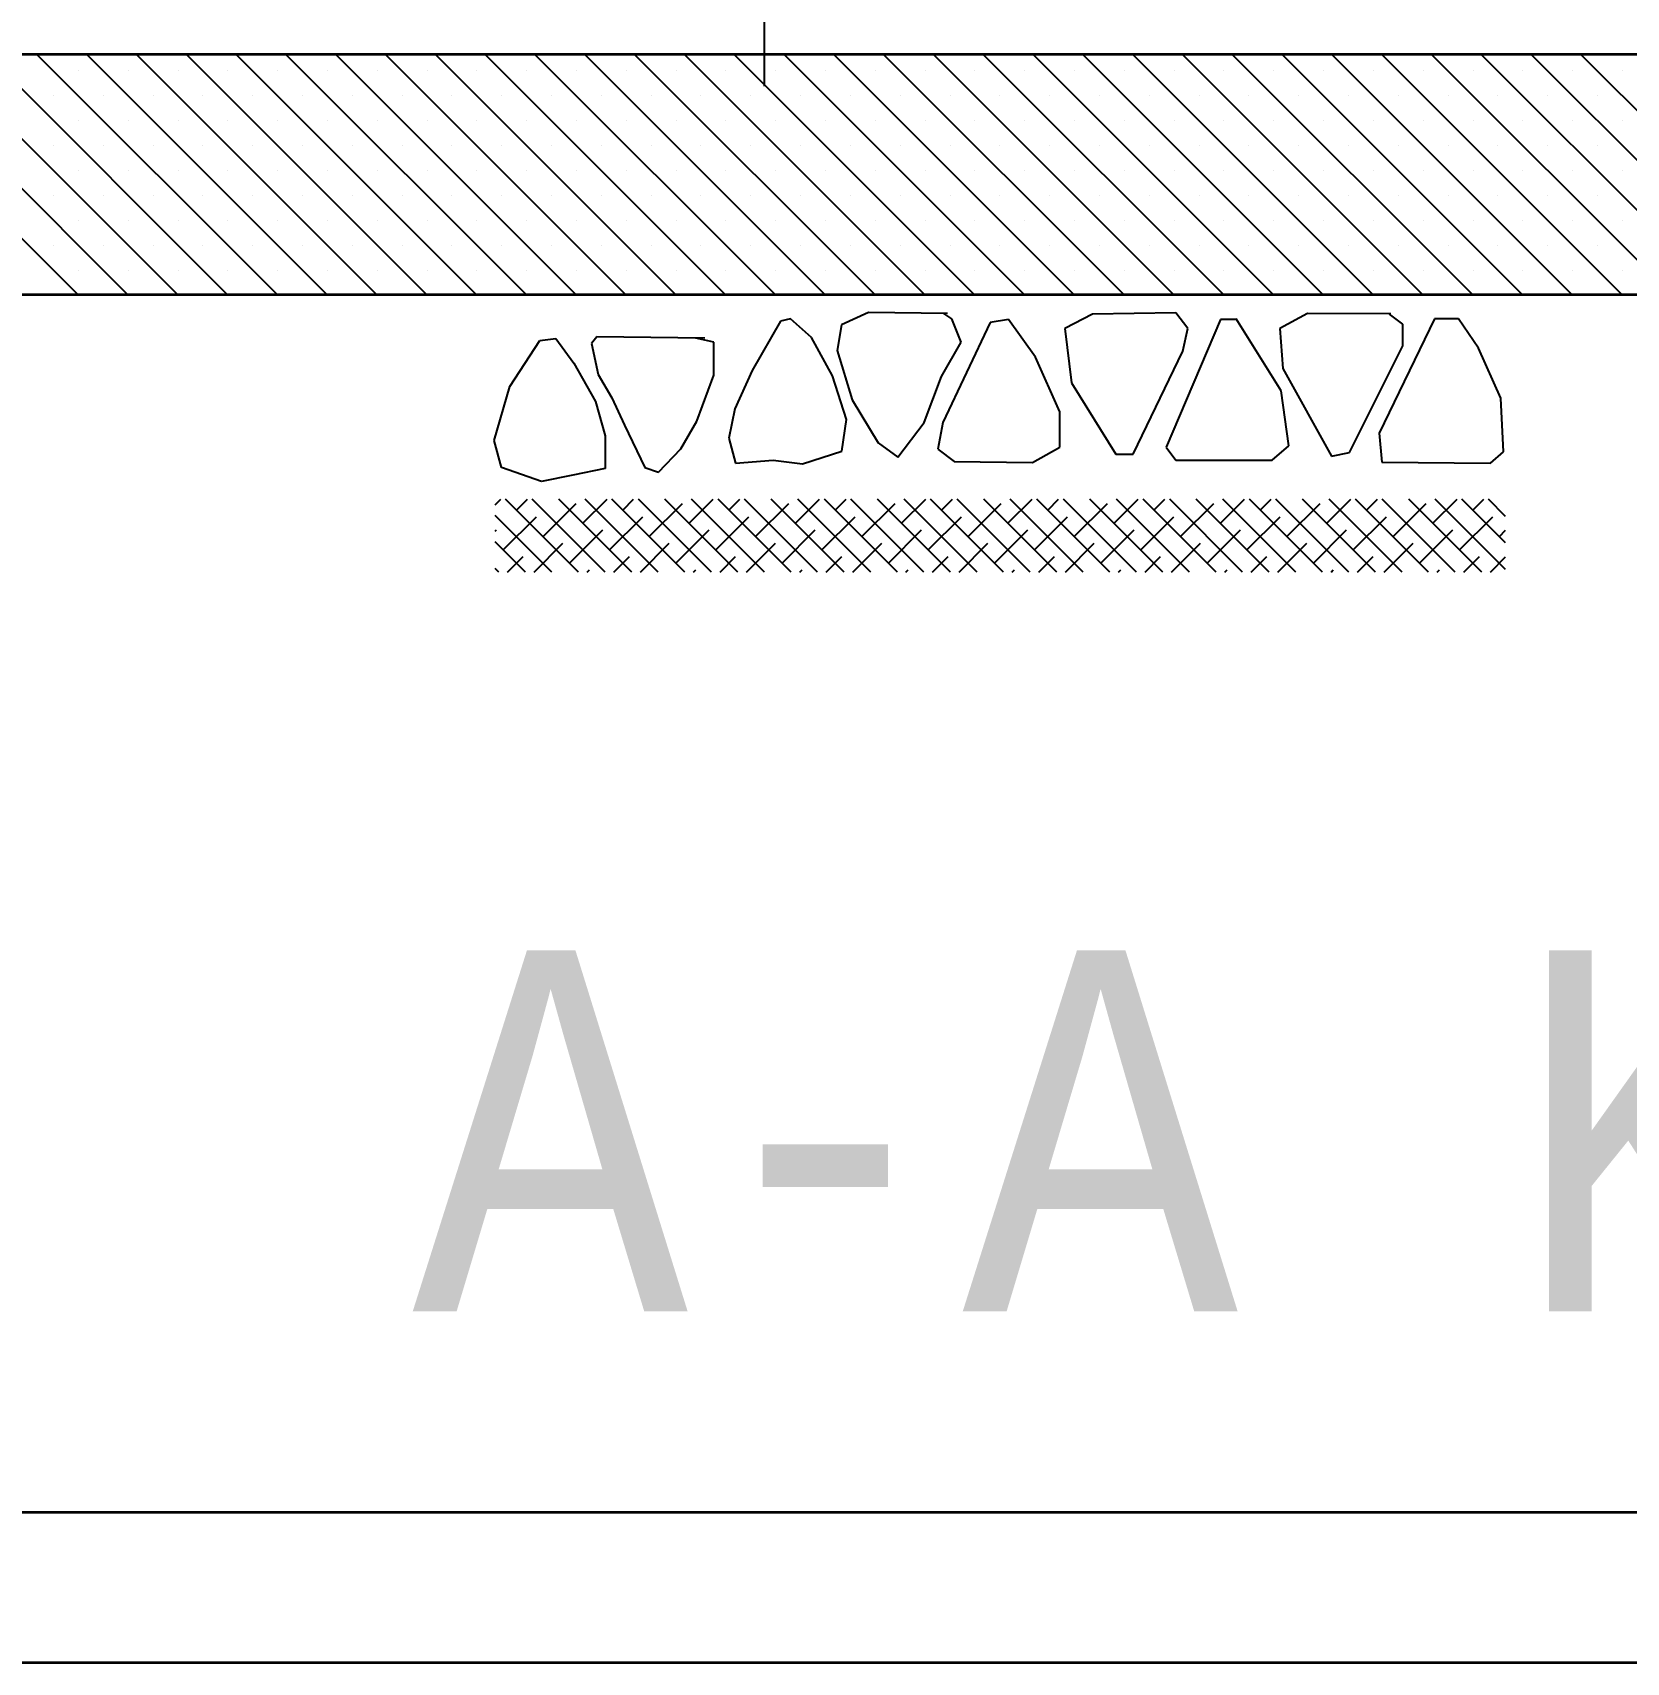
# Model space of a CAD drawing. Header units: inches. Extents: x -7543 to -822, y 102837 to 190349.
# Drawn here: x -828.56903 to -828.5266, y 102836.66508 to 102836.70845 of the extents above; entities that cross this region are included whole.
import ezdxf

# ---------------------------------------------------------------- set-up
doc = ezdxf.new("R2010")
doc.units = ezdxf.units.IN
doc.header["$MEASUREMENT"] = 0
doc.layers.add('DUVAR', color=7, linetype='Continuous', lineweight=35, true_color=0xfc4642)
doc.layers.add('TARAMA', color=8, linetype='Continuous', lineweight=25)
doc.layers.add('YAZI', color=7, linetype='Continuous', lineweight=25)
doc.styles.add('ISIM', font='monos.ttf', dxfattribs={"width": 1.1, "height": 200})

msp = doc.modelspace()

# ---------------------------------------------------------------- linework, layer by layer
at = {"layer": 'DUVAR'}
for p, q in [((-828.654018, 102836.707885), (-828.480018, 102836.707885)), ((-828.649018, 102836.701485), (-828.483018, 102836.701485)), ((-837.601065, 102836.669085), (-821.993555, 102836.669085)), ((-837.605065, 102836.665085), (-821.989555, 102836.665085))]:
    msp.add_line(p, q, dxfattribs=at)
at = {"layer": 'TARAMA'}
for p, q in [((-828.567827, 102836.701485), (-828.574227, 102836.707885)), ((-828.566501, 102836.701485), (-828.572901, 102836.707885)), ((-828.565175, 102836.701485), (-828.571575, 102836.707885)), ((-828.563849, 102836.701485), (-828.570249, 102836.707885)), ((-828.562523, 102836.701485), (-828.568923, 102836.707885)), ((-828.561198, 102836.701485), (-828.567598, 102836.707885)), ((-828.559872, 102836.701485), (-828.566272, 102836.707885)), ((-828.558546, 102836.701485), (-828.564946, 102836.707885)), ((-828.55722, 102836.701485), (-828.56362, 102836.707885)), ((-828.555894, 102836.701485), (-828.562294, 102836.707885)), ((-828.554569, 102836.701485), (-828.560969, 102836.707885)), ((-828.553243, 102836.701485), (-828.559643, 102836.707885)), ((-828.551917, 102836.701485), (-828.558317, 102836.707885)), ((-828.550591, 102836.701485), (-828.556991, 102836.707885)), ((-828.549265, 102836.701485), (-828.555665, 102836.707885)), ((-828.547939, 102836.701485), (-828.554339, 102836.707885)), ((-828.546614, 102836.701485), (-828.553014, 102836.707885)), ((-828.545288, 102836.701485), (-828.551688, 102836.707885)), ((-828.543962, 102836.701485), (-828.550362, 102836.707885)), ((-828.542636, 102836.701485), (-828.549036, 102836.707885)), ((-828.54131, 102836.701485), (-828.54771, 102836.707885)), ((-828.539984, 102836.701485), (-828.546384, 102836.707885)), ((-828.538659, 102836.701485), (-828.545059, 102836.707885)), ((-828.537333, 102836.701485), (-828.543733, 102836.707885)), ((-828.536007, 102836.701485), (-828.542407, 102836.707885)), ((-828.534681, 102836.701485), (-828.541081, 102836.707885)), ((-828.533355, 102836.701485), (-828.539755, 102836.707885)), ((-828.53203, 102836.701485), (-828.53843, 102836.707885)), ((-828.530704, 102836.701485), (-828.537104, 102836.707885)), ((-828.529378, 102836.701485), (-828.535778, 102836.707885)), ((-828.528052, 102836.701485), (-828.534452, 102836.707885)), ((-828.526726, 102836.701485), (-828.533126, 102836.707885)), ((-828.5254, 102836.701485), (-828.5318, 102836.707885)), ((-828.524075, 102836.701485), (-828.530475, 102836.707885)), ((-828.522749, 102836.701485), (-828.529149, 102836.707885)), ((-828.521423, 102836.701485), (-828.527823, 102836.707885)), ((-828.56781, 102836.707435), (-828.56781, 102836.707435)), ((-828.566485, 102836.707435), (-828.566485, 102836.707435)), ((-828.565159, 102836.707435), (-828.565159, 102836.707435)), ((-828.563833, 102836.707435), (-828.563833, 102836.707435)), ((-828.562507, 102836.707435), (-828.562507, 102836.707435)), ((-828.561181, 102836.707435), (-828.561181, 102836.707435)), ((-828.559855, 102836.707435), (-828.559855, 102836.707435)), ((-828.55853, 102836.707435), (-828.55853, 102836.707435)), ((-828.557204, 102836.707435), (-828.557204, 102836.707435)), ((-828.555878, 102836.707435), (-828.555878, 102836.707435)), ((-828.554552, 102836.707435), (-828.554552, 102836.707435)), ((-828.553226, 102836.707435), (-828.553226, 102836.707435)), ((-828.551901, 102836.707435), (-828.551901, 102836.707435)), ((-828.550575, 102836.707435), (-828.550575, 102836.707435)), ((-828.549249, 102836.707435), (-828.549249, 102836.707435)), ((-828.547923, 102836.707435), (-828.547923, 102836.707435)), ((-828.546597, 102836.707435), (-828.546597, 102836.707435)), ((-828.545271, 102836.707435), (-828.545271, 102836.707435)), ((-828.543946, 102836.707435), (-828.543946, 102836.707435)), ((-828.54262, 102836.707435), (-828.54262, 102836.707435)), ((-828.541294, 102836.707435), (-828.541294, 102836.707435)), ((-828.539968, 102836.707435), (-828.539968, 102836.707435)), ((-828.538642, 102836.707435), (-828.538642, 102836.707435)), ((-828.537316, 102836.707435), (-828.537316, 102836.707435)), ((-828.535991, 102836.707435), (-828.535991, 102836.707435)), ((-828.534665, 102836.707435), (-828.534665, 102836.707435)), ((-828.533339, 102836.707435), (-828.533339, 102836.707435)), ((-828.532013, 102836.707435), (-828.532013, 102836.707435)), ((-828.530687, 102836.707435), (-828.530687, 102836.707435)), ((-828.529362, 102836.707435), (-828.529362, 102836.707435)), ((-828.528036, 102836.707435), (-828.528036, 102836.707435)), ((-828.52671, 102836.707435), (-828.52671, 102836.707435)), ((-828.568473, 102836.706772), (-828.568473, 102836.706772)), ((-828.567148, 102836.706772), (-828.567148, 102836.706772)), ((-828.565822, 102836.706772), (-828.565822, 102836.706772)), ((-828.564496, 102836.706772), (-828.564496, 102836.706772)), ((-828.56317, 102836.706772), (-828.56317, 102836.706772)), ((-828.561844, 102836.706772), (-828.561844, 102836.706772)), ((-828.560518, 102836.706772), (-828.560518, 102836.706772)), ((-828.559193, 102836.706772), (-828.559193, 102836.706772)), ((-828.557867, 102836.706772), (-828.557867, 102836.706772)), ((-828.556541, 102836.706772), (-828.556541, 102836.706772)), ((-828.555215, 102836.706772), (-828.555215, 102836.706772)), ((-828.553889, 102836.706772), (-828.553889, 102836.706772)), ((-828.552563, 102836.706772), (-828.552563, 102836.706772)), ((-828.551238, 102836.706772), (-828.551238, 102836.706772)), ((-828.549912, 102836.706772), (-828.549912, 102836.706772)), ((-828.548586, 102836.706772), (-828.548586, 102836.706772)), ((-828.54726, 102836.706772), (-828.54726, 102836.706772)), ((-828.545934, 102836.706772), (-828.545934, 102836.706772)), ((-828.544608, 102836.706772), (-828.544608, 102836.706772)), ((-828.543283, 102836.706772), (-828.543283, 102836.706772)), ((-828.541957, 102836.706772), (-828.541957, 102836.706772)), ((-828.540631, 102836.706772), (-828.540631, 102836.706772)), ((-828.539305, 102836.706772), (-828.539305, 102836.706772)), ((-828.537979, 102836.706772), (-828.537979, 102836.706772)), ((-828.536654, 102836.706772), (-828.536654, 102836.706772)), ((-828.535328, 102836.706772), (-828.535328, 102836.706772)), ((-828.534002, 102836.706772), (-828.534002, 102836.706772)), ((-828.532676, 102836.706772), (-828.532676, 102836.706772)), ((-828.53135, 102836.706772), (-828.53135, 102836.706772)), ((-828.530024, 102836.706772), (-828.530024, 102836.706772)), ((-828.528699, 102836.706772), (-828.528699, 102836.706772)), ((-828.527373, 102836.706772), (-828.527373, 102836.706772)), ((-828.56781, 102836.706109), (-828.56781, 102836.706109)), ((-828.566485, 102836.706109), (-828.566485, 102836.706109)), ((-828.565159, 102836.706109), (-828.565159, 102836.706109)), ((-828.563833, 102836.706109), (-828.563833, 102836.706109)), ((-828.562507, 102836.706109), (-828.562507, 102836.706109)), ((-828.561181, 102836.706109), (-828.561181, 102836.706109)), ((-828.559855, 102836.706109), (-828.559855, 102836.706109)), ((-828.55853, 102836.706109), (-828.55853, 102836.706109)), ((-828.557204, 102836.706109), (-828.557204, 102836.706109)), ((-828.555878, 102836.706109), (-828.555878, 102836.706109)), ((-828.554552, 102836.706109), (-828.554552, 102836.706109)), ((-828.553226, 102836.706109), (-828.553226, 102836.706109)), ((-828.551901, 102836.706109), (-828.551901, 102836.706109)), ((-828.550575, 102836.706109), (-828.550575, 102836.706109)), ((-828.549249, 102836.706109), (-828.549249, 102836.706109)), ((-828.547923, 102836.706109), (-828.547923, 102836.706109)), ((-828.546597, 102836.706109), (-828.546597, 102836.706109)), ((-828.545271, 102836.706109), (-828.545271, 102836.706109)), ((-828.543946, 102836.706109), (-828.543946, 102836.706109)), ((-828.54262, 102836.706109), (-828.54262, 102836.706109)), ((-828.541294, 102836.706109), (-828.541294, 102836.706109)), ((-828.539968, 102836.706109), (-828.539968, 102836.706109)), ((-828.538642, 102836.706109), (-828.538642, 102836.706109)), ((-828.537316, 102836.706109), (-828.537316, 102836.706109)), ((-828.535991, 102836.706109), (-828.535991, 102836.706109)), ((-828.534665, 102836.706109), (-828.534665, 102836.706109)), ((-828.533339, 102836.706109), (-828.533339, 102836.706109)), ((-828.532013, 102836.706109), (-828.532013, 102836.706109)), ((-828.530687, 102836.706109), (-828.530687, 102836.706109)), ((-828.529362, 102836.706109), (-828.529362, 102836.706109)), ((-828.528036, 102836.706109), (-828.528036, 102836.706109)), ((-828.52671, 102836.706109), (-828.52671, 102836.706109)), ((-828.568473, 102836.705446), (-828.568473, 102836.705446)), ((-828.567148, 102836.705446), (-828.567148, 102836.705446)), ((-828.565822, 102836.705446), (-828.565822, 102836.705446)), ((-828.564496, 102836.705446), (-828.564496, 102836.705446)), ((-828.56317, 102836.705446), (-828.56317, 102836.705446)), ((-828.561844, 102836.705446), (-828.561844, 102836.705446)), ((-828.560518, 102836.705446), (-828.560518, 102836.705446)), ((-828.559193, 102836.705446), (-828.559193, 102836.705446)), ((-828.557867, 102836.705446), (-828.557867, 102836.705446)), ((-828.556541, 102836.705446), (-828.556541, 102836.705446)), ((-828.555215, 102836.705446), (-828.555215, 102836.705446)), ((-828.553889, 102836.705446), (-828.553889, 102836.705446)), ((-828.552563, 102836.705446), (-828.552563, 102836.705446)), ((-828.551238, 102836.705446), (-828.551238, 102836.705446)), ((-828.549912, 102836.705446), (-828.549912, 102836.705446)), ((-828.548586, 102836.705446), (-828.548586, 102836.705446)), ((-828.54726, 102836.705446), (-828.54726, 102836.705446)), ((-828.545934, 102836.705446), (-828.545934, 102836.705446)), ((-828.544608, 102836.705446), (-828.544608, 102836.705446)), ((-828.543283, 102836.705446), (-828.543283, 102836.705446)), ((-828.541957, 102836.705446), (-828.541957, 102836.705446)), ((-828.540631, 102836.705446), (-828.540631, 102836.705446)), ((-828.539305, 102836.705446), (-828.539305, 102836.705446)), ((-828.537979, 102836.705446), (-828.537979, 102836.705446)), ((-828.536654, 102836.705446), (-828.536654, 102836.705446)), ((-828.535328, 102836.705446), (-828.535328, 102836.705446)), ((-828.534002, 102836.705446), (-828.534002, 102836.705446)), ((-828.532676, 102836.705446), (-828.532676, 102836.705446)), ((-828.53135, 102836.705446), (-828.53135, 102836.705446)), ((-828.530024, 102836.705446), (-828.530024, 102836.705446)), ((-828.528699, 102836.705446), (-828.528699, 102836.705446)), ((-828.527373, 102836.705446), (-828.527373, 102836.705446)), ((-828.56781, 102836.704783), (-828.56781, 102836.704783)), ((-828.566485, 102836.704783), (-828.566485, 102836.704783)), ((-828.565159, 102836.704783), (-828.565159, 102836.704783)), ((-828.563833, 102836.704783), (-828.563833, 102836.704783)), ((-828.562507, 102836.704783), (-828.562507, 102836.704783)), ((-828.561181, 102836.704783), (-828.561181, 102836.704783)), ((-828.559855, 102836.704783), (-828.559855, 102836.704783)), ((-828.55853, 102836.704783), (-828.55853, 102836.704783)), ((-828.557204, 102836.704783), (-828.557204, 102836.704783)), ((-828.555878, 102836.704783), (-828.555878, 102836.704783)), ((-828.554552, 102836.704783), (-828.554552, 102836.704783)), ((-828.553226, 102836.704783), (-828.553226, 102836.704783)), ((-828.551901, 102836.704783), (-828.551901, 102836.704783)), ((-828.550575, 102836.704783), (-828.550575, 102836.704783)), ((-828.549249, 102836.704783), (-828.549249, 102836.704783)), ((-828.547923, 102836.704783), (-828.547923, 102836.704783)), ((-828.546597, 102836.704783), (-828.546597, 102836.704783)), ((-828.545271, 102836.704783), (-828.545271, 102836.704783)), ((-828.543946, 102836.704783), (-828.543946, 102836.704783)), ((-828.54262, 102836.704783), (-828.54262, 102836.704783)), ((-828.541294, 102836.704783), (-828.541294, 102836.704783)), ((-828.539968, 102836.704783), (-828.539968, 102836.704783)), ((-828.538642, 102836.704783), (-828.538642, 102836.704783)), ((-828.537316, 102836.704783), (-828.537316, 102836.704783)), ((-828.535991, 102836.704783), (-828.535991, 102836.704783)), ((-828.534665, 102836.704783), (-828.534665, 102836.704783)), ((-828.533339, 102836.704783), (-828.533339, 102836.704783)), ((-828.532013, 102836.704783), (-828.532013, 102836.704783)), ((-828.530687, 102836.704783), (-828.530687, 102836.704783)), ((-828.529362, 102836.704783), (-828.529362, 102836.704783)), ((-828.528036, 102836.704783), (-828.528036, 102836.704783)), ((-828.52671, 102836.704783), (-828.52671, 102836.704783)), ((-828.568473, 102836.70412), (-828.568473, 102836.70412)), ((-828.567148, 102836.70412), (-828.567148, 102836.70412)), ((-828.565822, 102836.70412), (-828.565822, 102836.70412)), ((-828.564496, 102836.70412), (-828.564496, 102836.70412)), ((-828.56317, 102836.70412), (-828.56317, 102836.70412)), ((-828.561844, 102836.70412), (-828.561844, 102836.70412)), ((-828.560518, 102836.70412), (-828.560518, 102836.70412)), ((-828.559193, 102836.70412), (-828.559193, 102836.70412)), ((-828.557867, 102836.70412), (-828.557867, 102836.70412)), ((-828.556541, 102836.70412), (-828.556541, 102836.70412)), ((-828.555215, 102836.70412), (-828.555215, 102836.70412)), ((-828.553889, 102836.70412), (-828.553889, 102836.70412)), ((-828.552563, 102836.70412), (-828.552563, 102836.70412)), ((-828.551238, 102836.70412), (-828.551238, 102836.70412)), ((-828.549912, 102836.70412), (-828.549912, 102836.70412)), ((-828.548586, 102836.70412), (-828.548586, 102836.70412)), ((-828.54726, 102836.70412), (-828.54726, 102836.70412)), ((-828.545934, 102836.70412), (-828.545934, 102836.70412)), ((-828.544608, 102836.70412), (-828.544608, 102836.70412)), ((-828.543283, 102836.70412), (-828.543283, 102836.70412)), ((-828.541957, 102836.70412), (-828.541957, 102836.70412)), ((-828.540631, 102836.70412), (-828.540631, 102836.70412)), ((-828.539305, 102836.70412), (-828.539305, 102836.70412)), ((-828.537979, 102836.70412), (-828.537979, 102836.70412)), ((-828.536654, 102836.70412), (-828.536654, 102836.70412)), ((-828.535328, 102836.70412), (-828.535328, 102836.70412)), ((-828.534002, 102836.70412), (-828.534002, 102836.70412)), ((-828.532676, 102836.70412), (-828.532676, 102836.70412)), ((-828.53135, 102836.70412), (-828.53135, 102836.70412)), ((-828.530024, 102836.70412), (-828.530024, 102836.70412)), ((-828.528699, 102836.70412), (-828.528699, 102836.70412)), ((-828.527373, 102836.70412), (-828.527373, 102836.70412)), ((-828.56781, 102836.703457), (-828.56781, 102836.703457)), ((-828.566485, 102836.703457), (-828.566485, 102836.703457)), ((-828.565159, 102836.703457), (-828.565159, 102836.703457)), ((-828.563833, 102836.703457), (-828.563833, 102836.703457)), ((-828.562507, 102836.703457), (-828.562507, 102836.703457)), ((-828.561181, 102836.703457), (-828.561181, 102836.703457)), ((-828.559855, 102836.703457), (-828.559855, 102836.703457)), ((-828.55853, 102836.703457), (-828.55853, 102836.703457)), ((-828.557204, 102836.703457), (-828.557204, 102836.703457)), ((-828.555878, 102836.703457), (-828.555878, 102836.703457)), ((-828.554552, 102836.703457), (-828.554552, 102836.703457)), ((-828.553226, 102836.703457), (-828.553226, 102836.703457)), ((-828.551901, 102836.703457), (-828.551901, 102836.703457)), ((-828.550575, 102836.703457), (-828.550575, 102836.703457)), ((-828.549249, 102836.703457), (-828.549249, 102836.703457)), ((-828.547923, 102836.703457), (-828.547923, 102836.703457)), ((-828.546597, 102836.703457), (-828.546597, 102836.703457)), ((-828.545271, 102836.703457), (-828.545271, 102836.703457)), ((-828.543946, 102836.703457), (-828.543946, 102836.703457)), ((-828.54262, 102836.703457), (-828.54262, 102836.703457)), ((-828.541294, 102836.703457), (-828.541294, 102836.703457)), ((-828.539968, 102836.703457), (-828.539968, 102836.703457)), ((-828.538642, 102836.703457), (-828.538642, 102836.703457)), ((-828.537316, 102836.703457), (-828.537316, 102836.703457)), ((-828.535991, 102836.703457), (-828.535991, 102836.703457)), ((-828.534665, 102836.703457), (-828.534665, 102836.703457)), ((-828.533339, 102836.703457), (-828.533339, 102836.703457)), ((-828.532013, 102836.703457), (-828.532013, 102836.703457)), ((-828.530687, 102836.703457), (-828.530687, 102836.703457)), ((-828.529362, 102836.703457), (-828.529362, 102836.703457)), ((-828.528036, 102836.703457), (-828.528036, 102836.703457)), ((-828.52671, 102836.703457), (-828.52671, 102836.703457)), ((-828.568473, 102836.702794), (-828.568473, 102836.702794)), ((-828.567148, 102836.702794), (-828.567148, 102836.702794)), ((-828.565822, 102836.702794), (-828.565822, 102836.702794)), ((-828.564496, 102836.702794), (-828.564496, 102836.702794)), ((-828.56317, 102836.702794), (-828.56317, 102836.702794)), ((-828.561844, 102836.702794), (-828.561844, 102836.702794)), ((-828.560518, 102836.702794), (-828.560518, 102836.702794)), ((-828.559193, 102836.702794), (-828.559193, 102836.702794)), ((-828.557867, 102836.702794), (-828.557867, 102836.702794)), ((-828.556541, 102836.702794), (-828.556541, 102836.702794)), ((-828.555215, 102836.702794), (-828.555215, 102836.702794)), ((-828.553889, 102836.702794), (-828.553889, 102836.702794)), ((-828.552563, 102836.702794), (-828.552563, 102836.702794)), ((-828.551238, 102836.702794), (-828.551238, 102836.702794)), ((-828.549912, 102836.702794), (-828.549912, 102836.702794)), ((-828.548586, 102836.702794), (-828.548586, 102836.702794)), ((-828.54726, 102836.702794), (-828.54726, 102836.702794)), ((-828.545934, 102836.702794), (-828.545934, 102836.702794)), ((-828.544608, 102836.702794), (-828.544608, 102836.702794)), ((-828.543283, 102836.702794), (-828.543283, 102836.702794)), ((-828.541957, 102836.702794), (-828.541957, 102836.702794)), ((-828.540631, 102836.702794), (-828.540631, 102836.702794)), ((-828.539305, 102836.702794), (-828.539305, 102836.702794)), ((-828.537979, 102836.702794), (-828.537979, 102836.702794)), ((-828.536654, 102836.702794), (-828.536654, 102836.702794)), ((-828.535328, 102836.702794), (-828.535328, 102836.702794)), ((-828.534002, 102836.702794), (-828.534002, 102836.702794)), ((-828.532676, 102836.702794), (-828.532676, 102836.702794)), ((-828.53135, 102836.702794), (-828.53135, 102836.702794)), ((-828.530024, 102836.702794), (-828.530024, 102836.702794)), ((-828.528699, 102836.702794), (-828.528699, 102836.702794)), ((-828.527373, 102836.702794), (-828.527373, 102836.702794)), ((-828.56781, 102836.702131), (-828.56781, 102836.702131)), ((-828.566485, 102836.702131), (-828.566485, 102836.702131)), ((-828.565159, 102836.702131), (-828.565159, 102836.702131)), ((-828.563833, 102836.702131), (-828.563833, 102836.702131)), ((-828.562507, 102836.702131), (-828.562507, 102836.702131)), ((-828.561181, 102836.702131), (-828.561181, 102836.702131)), ((-828.559855, 102836.702131), (-828.559855, 102836.702131)), ((-828.55853, 102836.702131), (-828.55853, 102836.702131)), ((-828.557204, 102836.702131), (-828.557204, 102836.702131)), ((-828.555878, 102836.702131), (-828.555878, 102836.702131)), ((-828.554552, 102836.702131), (-828.554552, 102836.702131)), ((-828.553226, 102836.702131), (-828.553226, 102836.702131)), ((-828.551901, 102836.702131), (-828.551901, 102836.702131)), ((-828.550575, 102836.702131), (-828.550575, 102836.702131)), ((-828.549249, 102836.702131), (-828.549249, 102836.702131)), ((-828.547923, 102836.702131), (-828.547923, 102836.702131)), ((-828.546597, 102836.702131), (-828.546597, 102836.702131)), ((-828.545271, 102836.702131), (-828.545271, 102836.702131)), ((-828.543946, 102836.702131), (-828.543946, 102836.702131)), ((-828.54262, 102836.702131), (-828.54262, 102836.702131)), ((-828.541294, 102836.702131), (-828.541294, 102836.702131)), ((-828.539968, 102836.702131), (-828.539968, 102836.702131)), ((-828.538642, 102836.702131), (-828.538642, 102836.702131)), ((-828.537316, 102836.702131), (-828.537316, 102836.702131)), ((-828.535991, 102836.702131), (-828.535991, 102836.702131)), ((-828.534665, 102836.702131), (-828.534665, 102836.702131)), ((-828.533339, 102836.702131), (-828.533339, 102836.702131)), ((-828.532013, 102836.702131), (-828.532013, 102836.702131)), ((-828.530687, 102836.702131), (-828.530687, 102836.702131)), ((-828.529362, 102836.702131), (-828.529362, 102836.702131)), ((-828.528036, 102836.702131), (-828.528036, 102836.702131)), ((-828.52671, 102836.702131), (-828.52671, 102836.702131)), ((-828.546777, 102836.701009), (-828.547497, 102836.700679)), ((-828.544676, 102836.700979), (-828.546777, 102836.701009)), ((-828.538594, 102836.700999), (-828.540815, 102836.700959)), ((-828.538274, 102836.700579), (-828.538594, 102836.700999)), ((-828.549118, 102836.700779), (-828.549878, 102836.699459)), ((-828.548858, 102836.700839), (-828.549118, 102836.700779)), ((-828.548297, 102836.700339), (-828.548858, 102836.700839)), ((-828.547497, 102836.700679), (-828.547617, 102836.699999)), ((-828.543536, 102836.700739), (-828.544796, 102836.698079)), ((-828.544556, 102836.700839), (-828.544776, 102836.70098)), ((-828.544316, 102836.70022), (-828.544556, 102836.700839)), ((-828.543055, 102836.700819), (-828.543536, 102836.700739)), ((-828.542335, 102836.699819), (-828.543055, 102836.700819)), ((-828.540815, 102836.700959), (-828.541555, 102836.700579)), ((-828.541555, 102836.700579), (-828.541375, 102836.699139)), ((-828.537413, 102836.700819), (-828.538854, 102836.697419)), ((-828.538414, 102836.699979), (-828.538274, 102836.700579)), ((-828.536993, 102836.700819), (-828.537413, 102836.700819)), ((-828.535793, 102836.698919), (-828.536993, 102836.700839)), ((-828.535092, 102836.700979), (-828.535833, 102836.700579)), ((-828.535833, 102836.700579), (-828.535753, 102836.699519)), ((-828.532871, 102836.700969), (-828.535092, 102836.700979)), ((-828.531708, 102836.700837), (-828.533182, 102836.697794)), ((-828.532551, 102836.700699), (-828.532911, 102836.700959)), ((-828.532551, 102836.700119), (-828.532551, 102836.700699)), ((-828.531074, 102836.700837), (-828.531708, 102836.700837)), ((-828.530537, 102836.700053), (-828.531074, 102836.700837)), ((-828.556325, 102836.699039), (-828.555524, 102836.700259)), ((-828.555524, 102836.700259), (-828.555099, 102836.700315)), ((-828.555099, 102836.700315), (-828.554624, 102836.699659)), ((-828.554013, 102836.700359), (-828.554153, 102836.700179)), ((-828.554153, 102836.700179), (-828.553973, 102836.699359)), ((-828.551132, 102836.700319), (-828.554013, 102836.700359)), ((-828.550892, 102836.700219), (-828.551375, 102836.700322)), ((-828.550892, 102836.699339), (-828.550892, 102836.700219)), ((-828.547737, 102836.699319), (-828.548297, 102836.700339)), ((-828.544836, 102836.699299), (-828.544316, 102836.70022)), ((-828.533972, 102836.697279), (-828.532551, 102836.700119)), ((-828.547617, 102836.699999), (-828.547217, 102836.698679)), ((-828.541685, 102836.698359), (-828.542335, 102836.699819)), ((-828.539734, 102836.697239), (-828.538414, 102836.699979)), ((-828.529944, 102836.698731), (-828.530537, 102836.700053)), ((-828.554624, 102836.699659), (-828.554044, 102836.698639)), ((-828.553973, 102836.699359), (-828.553613, 102836.698739)), ((-828.551352, 102836.698119), (-828.550892, 102836.699339)), ((-828.549878, 102836.699459), (-828.550338, 102836.698439)), ((-828.547367, 102836.698159), (-828.547737, 102836.699319)), ((-828.545296, 102836.698079), (-828.544836, 102836.699299)), ((-828.535753, 102836.699519), (-828.534452, 102836.697179)), ((-828.556745, 102836.697599), (-828.556325, 102836.699039)), ((-828.541375, 102836.699139), (-828.540194, 102836.697239)), ((-828.535592, 102836.697459), (-828.535793, 102836.698919)), ((-828.554044, 102836.698639), (-828.553784, 102836.69772)), ((-828.553613, 102836.698739), (-828.553273, 102836.698009)), ((-828.550338, 102836.698439), (-828.550498, 102836.697659)), ((-828.547217, 102836.698679), (-828.546517, 102836.697539)), ((-828.529875, 102836.697299), (-828.529944, 102836.698731)), ((-828.553273, 102836.698009), (-828.552733, 102836.696879)), ((-828.551772, 102836.697379), (-828.551352, 102836.698119)), ((-828.547487, 102836.697319), (-828.547367, 102836.698159)), ((-828.545997, 102836.697159), (-828.545296, 102836.698079)), ((-828.544796, 102836.698079), (-828.544936, 102836.697369)), ((-828.541685, 102836.697419), (-828.541685, 102836.698359)), ((-828.556545, 102836.696879), (-828.556745, 102836.697599)), ((-828.553784, 102836.69772), (-828.553784, 102836.696853)), ((-828.550498, 102836.697659), (-828.550318, 102836.696999)), ((-828.546517, 102836.697539), (-828.545997, 102836.697159)), ((-828.533182, 102836.697794), (-828.533113, 102836.697023)), ((-828.552372, 102836.696759), (-828.551772, 102836.697379)), ((-828.548531, 102836.696979), (-828.547487, 102836.697319)), ((-828.544936, 102836.697369), (-828.544496, 102836.697039)), ((-828.542415, 102836.697019), (-828.541685, 102836.697419)), ((-828.540194, 102836.697239), (-828.539734, 102836.697239)), ((-828.538854, 102836.697419), (-828.538594, 102836.697079)), ((-828.536033, 102836.697079), (-828.535592, 102836.697459)), ((-828.534452, 102836.697179), (-828.533972, 102836.697279)), ((-828.53022, 102836.696996), (-828.529875, 102836.697299)), ((-828.555484, 102836.696512), (-828.556545, 102836.696879)), ((-828.554652, 102836.696679), (-828.555484, 102836.696512)), ((-828.553784, 102836.696853), (-828.554652, 102836.696679)), ((-828.552733, 102836.696879), (-828.552372, 102836.696759)), ((-828.550318, 102836.696999), (-828.549318, 102836.697079)), ((-828.549318, 102836.697079), (-828.548531, 102836.696979)), ((-828.544496, 102836.697039), (-828.542415, 102836.697019)), ((-828.538594, 102836.697079), (-828.536033, 102836.697079)), ((-828.533113, 102836.697023), (-828.53022, 102836.696996)), ((-828.556714, 102836.695892), (-828.556566, 102836.696039)), ((-828.554496, 102836.694097), (-828.556439, 102836.696039)), ((-828.556149, 102836.69575), (-828.555859, 102836.696039)), ((-828.553789, 102836.694097), (-828.555732, 102836.696039)), ((-828.555442, 102836.695043), (-828.554558, 102836.695926)), ((-828.553082, 102836.694097), (-828.555025, 102836.696039)), ((-828.554381, 102836.695396), (-828.553738, 102836.696039)), ((-828.552375, 102836.694097), (-828.554318, 102836.696039)), ((-828.551668, 102836.694097), (-828.55361, 102836.696039)), ((-828.553321, 102836.69575), (-828.553031, 102836.696039)), ((-828.550961, 102836.694097), (-828.552903, 102836.696039)), ((-828.552614, 102836.695043), (-828.55173, 102836.695926)), ((-828.550254, 102836.694097), (-828.552196, 102836.696039)), ((-828.551553, 102836.695396), (-828.55091, 102836.696039)), ((-828.549547, 102836.694097), (-828.551489, 102836.696039)), ((-828.54884, 102836.694097), (-828.550782, 102836.696039)), ((-828.550492, 102836.69575), (-828.550202, 102836.696039)), ((-828.548132, 102836.694097), (-828.550075, 102836.696039)), ((-828.549785, 102836.695043), (-828.548901, 102836.695926)), ((-828.547425, 102836.694097), (-828.549368, 102836.696039)), ((-828.548724, 102836.695396), (-828.548081, 102836.696039)), ((-828.546718, 102836.694097), (-828.548661, 102836.696039)), ((-828.546011, 102836.694097), (-828.547954, 102836.696039)), ((-828.547664, 102836.69575), (-828.547374, 102836.696039)), ((-828.545304, 102836.694097), (-828.547247, 102836.696039)), ((-828.546957, 102836.695043), (-828.546073, 102836.695926)), ((-828.544597, 102836.694097), (-828.546539, 102836.696039)), ((-828.545896, 102836.695396), (-828.545253, 102836.696039)), ((-828.54389, 102836.694097), (-828.545832, 102836.696039)), ((-828.543183, 102836.694097), (-828.545125, 102836.696039)), ((-828.544835, 102836.69575), (-828.544546, 102836.696039)), ((-828.542476, 102836.694097), (-828.544418, 102836.696039)), ((-828.544128, 102836.695043), (-828.543244, 102836.695926)), ((-828.541769, 102836.694097), (-828.543711, 102836.696039)), ((-828.543068, 102836.695396), (-828.542424, 102836.696039)), ((-828.541061, 102836.694097), (-828.543004, 102836.696039)), ((-828.540354, 102836.694097), (-828.542297, 102836.696039)), ((-828.542007, 102836.69575), (-828.541717, 102836.696039)), ((-828.539647, 102836.694097), (-828.54159, 102836.696039)), ((-828.5413, 102836.695043), (-828.540416, 102836.695926)), ((-828.53894, 102836.694097), (-828.540883, 102836.696039)), ((-828.540239, 102836.695396), (-828.539596, 102836.696039)), ((-828.538233, 102836.694097), (-828.540175, 102836.696039)), ((-828.537526, 102836.694097), (-828.539468, 102836.696039)), ((-828.539179, 102836.69575), (-828.538889, 102836.696039)), ((-828.536819, 102836.694097), (-828.538761, 102836.696039)), ((-828.538471, 102836.695043), (-828.537588, 102836.695926)), ((-828.536112, 102836.694097), (-828.538054, 102836.696039)), ((-828.537411, 102836.695396), (-828.536767, 102836.696039)), ((-828.535405, 102836.694097), (-828.537347, 102836.696039)), ((-828.534697, 102836.694097), (-828.53664, 102836.696039)), ((-828.53635, 102836.69575), (-828.53606, 102836.696039)), ((-828.53399, 102836.694097), (-828.535933, 102836.696039)), ((-828.535643, 102836.695043), (-828.534759, 102836.695926)), ((-828.533283, 102836.694097), (-828.535226, 102836.696039)), ((-828.534582, 102836.695396), (-828.533939, 102836.696039)), ((-828.532576, 102836.694097), (-828.534519, 102836.696039)), ((-828.531869, 102836.694097), (-828.533812, 102836.696039)), ((-828.533522, 102836.69575), (-828.533232, 102836.696039)), ((-828.531162, 102836.694097), (-828.533104, 102836.696039)), ((-828.532815, 102836.695043), (-828.531931, 102836.695926)), ((-828.530455, 102836.694097), (-828.532397, 102836.696039)), ((-828.531754, 102836.695396), (-828.531111, 102836.696039)), ((-828.529818, 102836.694167), (-828.53169, 102836.696039)), ((-828.529818, 102836.694874), (-828.530983, 102836.696039)), ((-828.530693, 102836.69575), (-828.530403, 102836.696039)), ((-828.529818, 102836.695581), (-828.530276, 102836.696039)), ((-828.555204, 102836.694097), (-828.556714, 102836.695608)), ((-828.556503, 102836.694689), (-828.555619, 102836.695573)), ((-828.553674, 102836.694689), (-828.55279, 102836.695573)), ((-828.550846, 102836.694689), (-828.549962, 102836.695573)), ((-828.548017, 102836.694689), (-828.547134, 102836.695573)), ((-828.545189, 102836.694689), (-828.544305, 102836.695573)), ((-828.542361, 102836.694689), (-828.541477, 102836.695573)), ((-828.539532, 102836.694689), (-828.538648, 102836.695573)), ((-828.536704, 102836.694689), (-828.53582, 102836.695573)), ((-828.533875, 102836.694689), (-828.532991, 102836.695573)), ((-828.531047, 102836.694689), (-828.530163, 102836.695573)), ((-828.556714, 102836.695185), (-828.556679, 102836.695219)), ((-828.554735, 102836.694335), (-828.553851, 102836.695219)), ((-828.551906, 102836.694335), (-828.551023, 102836.695219)), ((-828.549078, 102836.694335), (-828.548194, 102836.695219)), ((-828.54625, 102836.694335), (-828.545366, 102836.695219)), ((-828.543421, 102836.694335), (-828.542537, 102836.695219)), ((-828.540593, 102836.694335), (-828.539709, 102836.695219)), ((-828.537764, 102836.694335), (-828.53688, 102836.695219)), ((-828.534936, 102836.694335), (-828.534052, 102836.695219)), ((-828.532107, 102836.694335), (-828.531224, 102836.695219)), ((-828.529986, 102836.695043), (-828.529818, 102836.695211)), ((-828.555911, 102836.694097), (-828.556714, 102836.6949)), ((-828.556388, 102836.694097), (-828.555972, 102836.694512)), ((-828.55568, 102836.694097), (-828.554912, 102836.694866)), ((-828.553559, 102836.694097), (-828.553144, 102836.694512)), ((-828.552852, 102836.694097), (-828.552083, 102836.694866)), ((-828.550731, 102836.694097), (-828.550315, 102836.694512)), ((-828.550024, 102836.694097), (-828.549255, 102836.694866)), ((-828.547902, 102836.694097), (-828.547487, 102836.694512)), ((-828.547195, 102836.694097), (-828.546426, 102836.694866)), ((-828.545074, 102836.694097), (-828.544659, 102836.694512)), ((-828.544367, 102836.694097), (-828.543598, 102836.694866)), ((-828.542245, 102836.694097), (-828.54183, 102836.694512)), ((-828.541538, 102836.694097), (-828.54077, 102836.694866)), ((-828.539417, 102836.694097), (-828.539002, 102836.694512)), ((-828.53871, 102836.694097), (-828.537941, 102836.694866)), ((-828.536589, 102836.694097), (-828.536173, 102836.694512)), ((-828.535882, 102836.694097), (-828.535113, 102836.694866)), ((-828.53376, 102836.694097), (-828.533345, 102836.694512)), ((-828.533053, 102836.694097), (-828.532284, 102836.694866)), ((-828.530932, 102836.694097), (-828.530516, 102836.694512)), ((-828.530225, 102836.694097), (-828.529818, 102836.694504)), ((-828.556618, 102836.694097), (-828.556714, 102836.694193)), ((-828.554266, 102836.694097), (-828.554205, 102836.694159)), ((-828.551438, 102836.694097), (-828.551376, 102836.694159)), ((-828.548609, 102836.694097), (-828.548548, 102836.694159)), ((-828.545781, 102836.694097), (-828.545719, 102836.694159)), ((-828.542953, 102836.694097), (-828.542891, 102836.694159)), ((-828.540124, 102836.694097), (-828.540062, 102836.694159)), ((-828.537296, 102836.694097), (-828.537234, 102836.694159)), ((-828.534467, 102836.694097), (-828.534406, 102836.694159)), ((-828.531639, 102836.694097), (-828.531577, 102836.694159))]:
    msp.add_line(p, q, dxfattribs=at)
at = {"layer": 'YAZI'}
msp.add_line((-828.54956, 102836.733767), (-828.54956, 102836.707027), dxfattribs=at)

# ---------------------------------------------------------------- texts
at = {"layer": 'YAZI', "style": 'ISIM', "width": 0.9}
msp.add_text('A-A KESİTİ ÖLÇEK:1/50', height=0.0096, dxfattribs=at).set_placement((-828.558909, 102836.67443, -0.0012))

doc.saveas('drawing.dxf')
